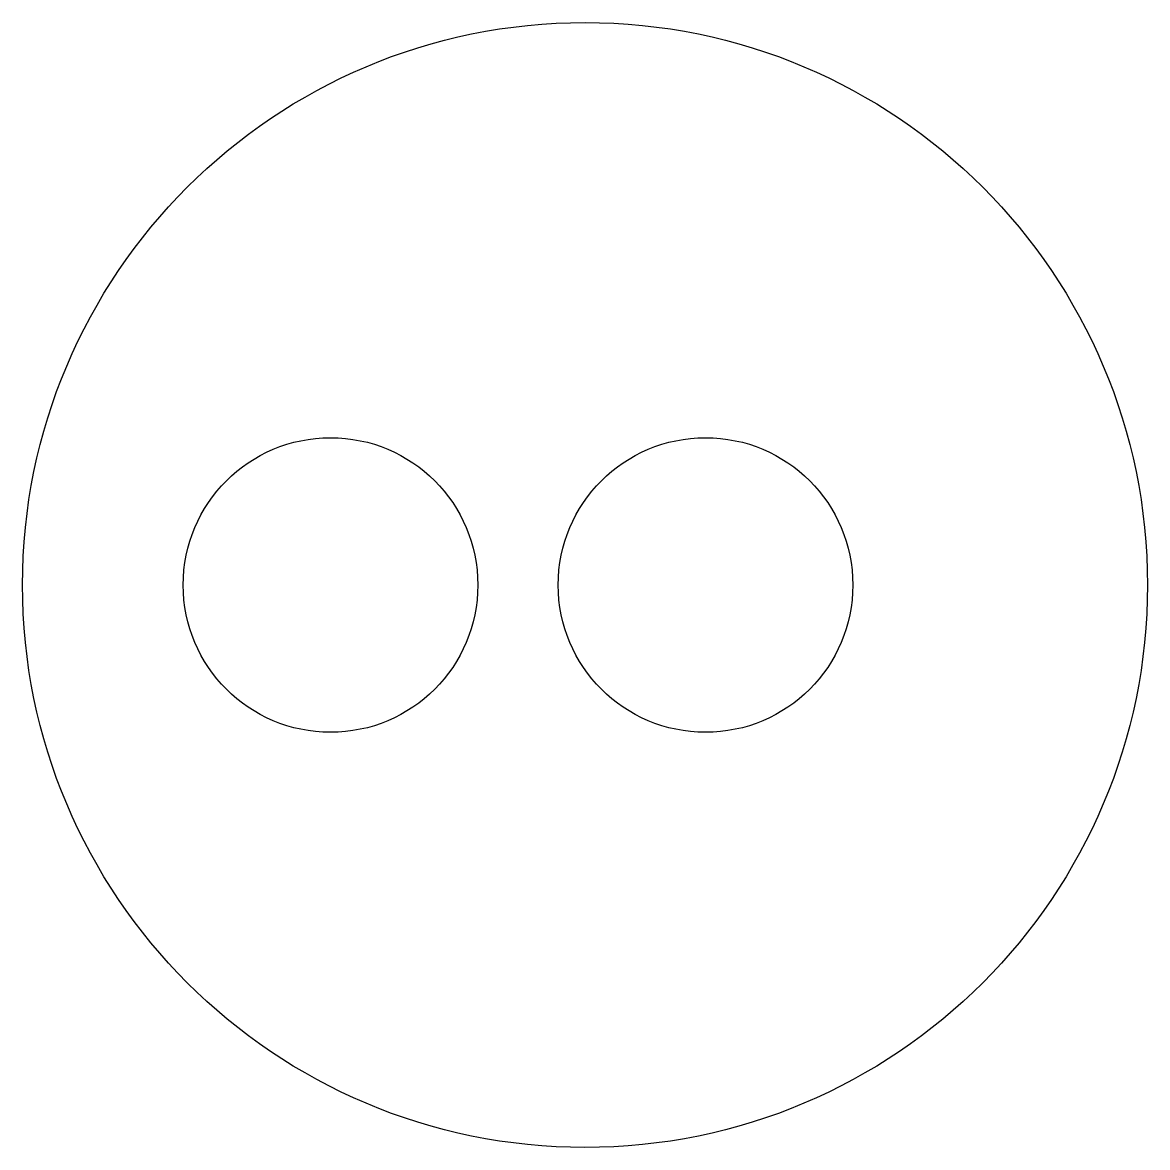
# Model space of a CAD drawing. Header units: millimetres. Extents: x -42 to 42, y -42 to 42.
import ezdxf

# ---------------------------------------------------------------- set-up
doc = ezdxf.new("R2010")
doc.units = ezdxf.units.MM
doc.layers.get('0').update_dxf_attribs({"linetype": 'CONTINUOUS'})

msp = doc.modelspace()

# ---------------------------------------------------------------- linework, layer by layer
for centre, radius in [((0, 0), 42), ((-19, 0), 11), ((9, 0), 11)]:
    msp.add_circle(centre, radius)

doc.saveas('drawing.dxf')
